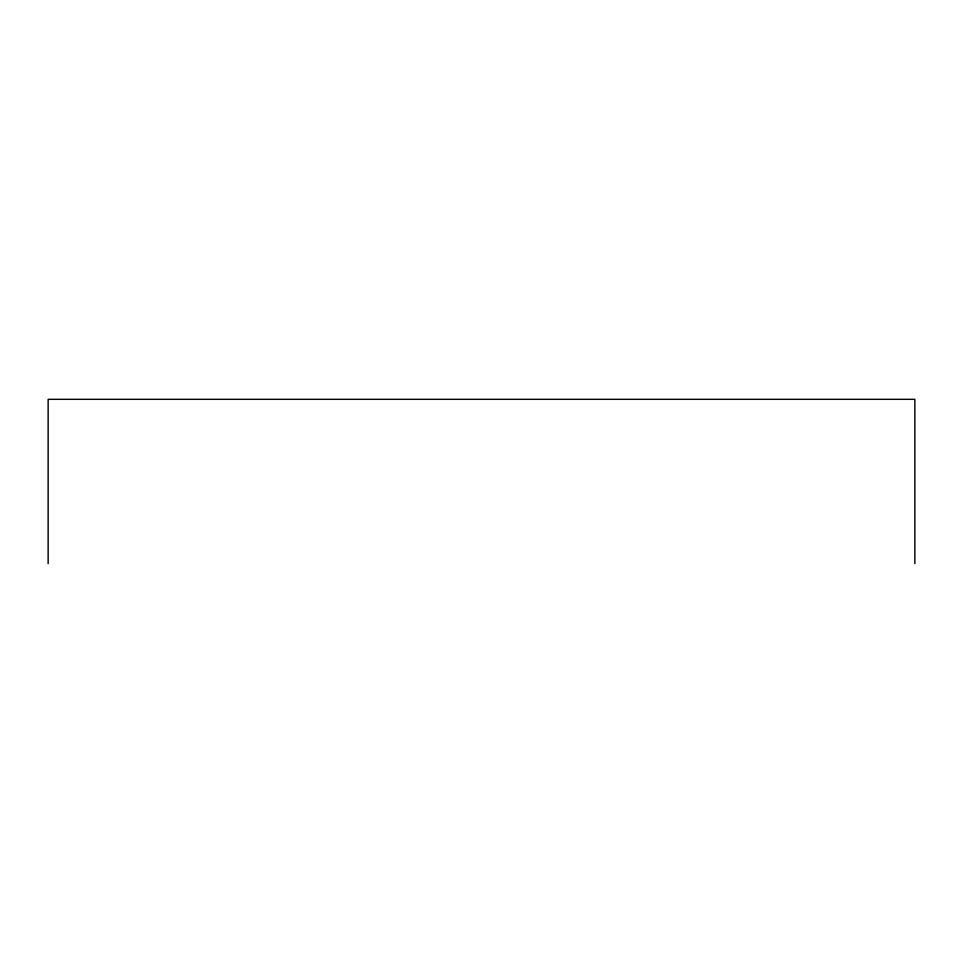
<?xml version="1.0" encoding="UTF-8"?>
<svg xmlns="http://www.w3.org/2000/svg" width="963" height="963" viewBox="0 0 963 963"><rect width="100%" height="100%" fill="white"/><g stroke="black" fill="none" stroke-linecap="round" stroke-linejoin="round"><path stroke-width="1.44" d="M914.85 563.68L914.85 399.32L48.15 399.32L48.15 563.68"/></g></svg>
